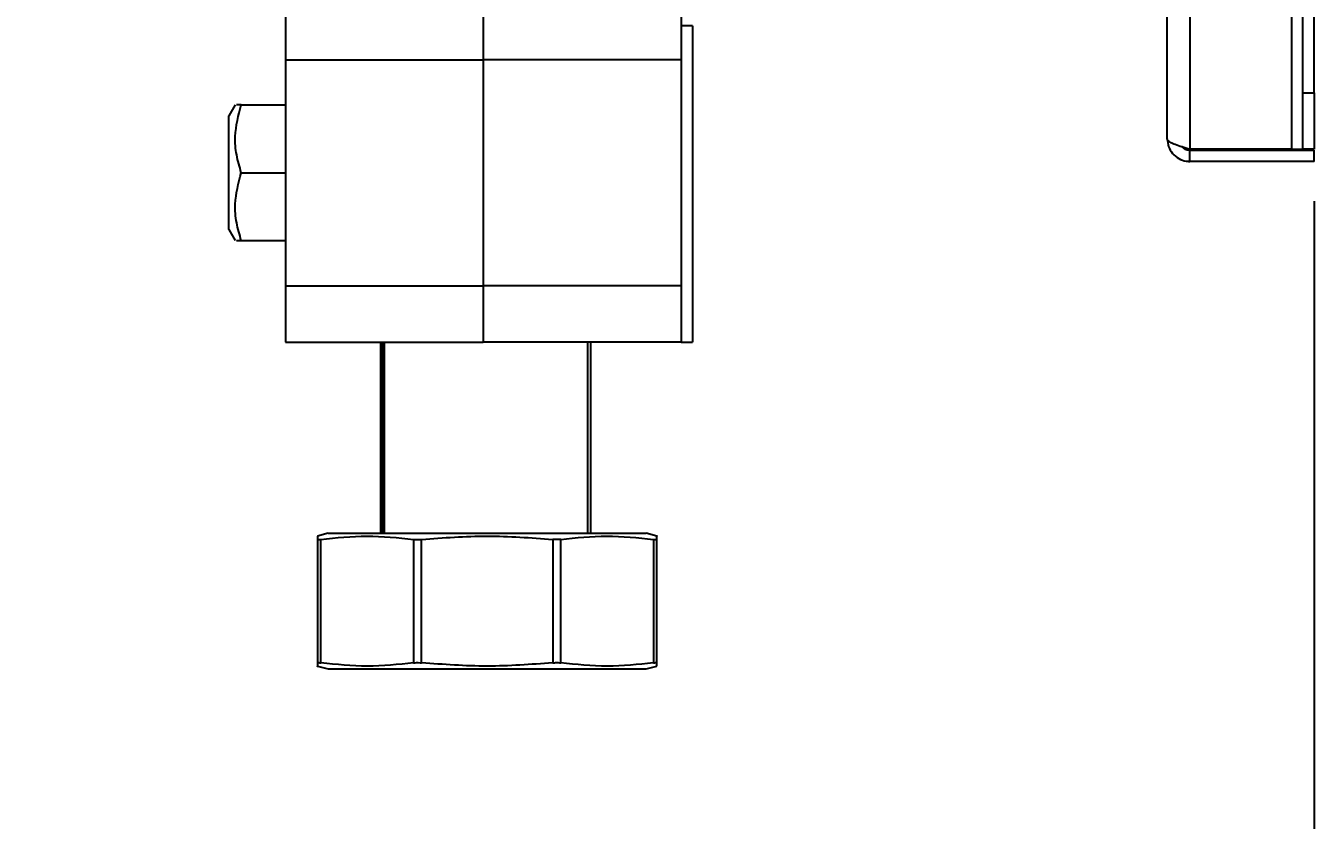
# Model space of a CAD drawing. Extents: x 75 to 2075, y 25 to 1460.
# Drawn here: x 1114.9 to 1277.8, y 510.4 to 610.8 of the extents above; entities that cross this region are included whole.
import ezdxf

# ---------------------------------------------------------------- set-up
doc = ezdxf.new("R2010")
doc.units = 0
doc.header["$LTSCALE"] = 5
doc.linetypes.add('SLD-KATı', pattern=[0])
doc.layers.get('0').update_dxf_attribs({"linetype": 'CONTINUOUS'})
doc.styles.add('SLDTEXTSTYLE3', font='GOTHIC.TTF', dxfattribs={"width": 0.913})
doc.dimstyles.new('SLDDIMSTYLE0', dxfattribs={"dimtxt": 14.875, "dimasz": 16.51, "dimexe": 0, "dimexo": 0.0625, "dimgap": 3.71875, "dimtad": 1, "dimlfac": 0.7, "dimrnd": 1e-09, "dimzin": 12, "dimtxsty": 'SLDTEXTSTYLE3', "dimsah": 1, "dimcen": 0.09, "dimazin": 3, "dimtfac": 1, "dimtofl": 0, "dimtmove": 0, "dimatfit": 3, "dimtolj": 1, "dimtzin": 12})

# ---------------------------------------------------------------- blocks, each defined once
blk = doc.blocks.new('_D_7')
at = {"color": 7, "linetype": 'SLD-KATı'}
for p, q in [((1027.76, 593.86), (1027.76, 453.95)), ((1277.76, 588.63), (1277.76, 453.95)), ((1277.76, 458.95), (1027.76, 458.95))]:
    blk.add_line(p, q, dxfattribs=at)
for points in [[(1027.76, 458.95), (1044.27, 456.41), (1044.27, 461.49)], [(1277.76, 458.95), (1261.25, 461.49), (1261.25, 456.41)]]:
    blk.add_solid(points, dxfattribs=at)
at = {"color": 7, "linetype": 'SLD-KATı', "insert": (1128.71, 477.95), "char_height": 14.875, "attachment_point": 1, "style": 'SLDTEXTSTYLE3'}
blk.add_mtext('175', dxfattribs=at)

msp = doc.modelspace()

# ---------------------------------------------------------------- linework, layer by layer
at = {"color": 7, "linetype": 'SLD-KATı'}
for p, q in [((1262.046, 1263.534), (1262.046, 595.164)), ((1274.903, 1263.534), (1274.903, 595.164)), ((1259.189, 596.492), (1259.189, 1262.206)), ((1276.332, 602.307), (1276.332, 1256.391)), ((1277.76, 602.307), (1277.76, 1256.391)), ((1147.76, 613.635), (1147.76, 606.492)), ((1172.76, 613.635), (1172.76, 606.492)), ((1197.76, 613.635), (1197.76, 610.778)), ((1199.189, 610.778), (1197.76, 610.778)), ((1197.76, 610.778), (1197.76, 570.778)), ((1199.189, 610.778), (1199.189, 570.778)), ((1147.76, 606.492), (1147.76, 577.921)), ((1147.76, 606.492), (1172.76, 606.492)), ((1172.76, 606.492), (1172.76, 577.921)), ((1197.76, 606.492), (1172.76, 606.492)), ((1197.76, 606.492), (1197.76, 577.921)), ((1276.332, 602.307), (1277.76, 602.307)), ((1276.332, 595.164), (1276.332, 602.307)), ((1277.76, 602.307), (1277.76, 595.164)), ((1141.416, 600.778), (1140.617, 599.394)), ((1140.617, 585.018), (1140.617, 599.394)), ((1142.182, 600.778), (1147.76, 600.778)), ((1274.903, 595.164), (1262.046, 595.164)), ((1262.046, 593.635), (1262.046, 595.063)), ((1262.046, 595.063), (1277.76, 595.063)), ((1274.903, 595.164), (1276.332, 595.164)), ((1277.76, 595.164), (1276.332, 595.164)), ((1277.76, 593.635), (1277.76, 595.063)), ((1277.76, 593.635), (1262.046, 593.635)), ((1142.182, 592.206), (1147.76, 592.206)), ((1140.617, 585.018), (1141.416, 583.635)), ((1142.182, 583.635), (1147.76, 583.635)), ((1147.76, 577.921), (1147.76, 570.778)), ((1147.76, 577.921), (1172.76, 577.921)), ((1172.76, 577.921), (1172.76, 570.778)), ((1197.76, 577.921), (1172.76, 577.921)), ((1147.76, 570.778), (1172.76, 570.778)), ((1159.775, 570.778), (1159.775, 546.641)), ((1159.836, 570.778), (1159.836, 546.641)), ((1159.983, 570.778), (1159.983, 546.641)), ((1160.256, 570.778), (1160.256, 546.641)), ((1197.76, 570.778), (1172.76, 570.778)), ((1185.97, 546.641), (1185.97, 570.778)), ((1186.332, 546.641), (1186.332, 570.778)), ((1197.76, 570.778), (1199.189, 570.778)), ((1153.152, 546.641), (1151.819, 546.284)), ((1151.819, 546.282), (1151.819, 545.87)), ((1151.819, 545.87), (1151.819, 530.269)), ((1152.238, 530.269), (1152.238, 545.87)), ((1153.152, 546.641), (1193.344, 546.641)), ((1163.954, 545.87), (1163.954, 530.269)), ((1164.964, 530.269), (1164.964, 545.87)), ((1181.532, 545.87), (1181.532, 530.269)), ((1182.542, 530.269), (1182.542, 545.87)), ((1194.677, 546.284), (1193.344, 546.641)), ((1194.258, 545.87), (1194.258, 530.269)), ((1194.677, 530.269), (1194.677, 545.87)), ((1151.819, 529.855), (1153.152, 529.498)), ((1153.152, 529.498), (1173.248, 529.498)), ((1173.248, 529.498), (1193.344, 529.498)), ((1193.344, 529.498), (1194.677, 529.855)), ((1194.677, 529.857), (1194.677, 530.269))]:
    msp.add_line(p, q, dxfattribs=at)
for points, knots in [([(1142.182, 592.206), (1141.962, 592.95), (1141.519, 594.453), (1141.273, 597.37), (1141.83, 599.458), (1142.182, 600.778)], [0, 0, 0, 0, 0.2648632, 0.5354667, 1, 1, 1, 1]), ([(1142.182, 600.778), (1142.069, 600.778), (1141.611, 600.778), (1141.59, 600.778), (1141.574, 600.778)], [0, 0, 0, 0, 0.2465959, 1, 1, 1, 1]), ([(1262.046, 595.164), (1261.711, 595.264), (1261.041, 595.462), (1260.158, 595.759), (1259.51, 596.057), (1259.221, 596.301), (1259.197, 596.446), (1259.189, 596.492)], [0, 0, 0, 0, 0.22391578, 0.44786791, 0.67182053, 0.89576262, 1, 1, 1, 1]), ([(1259.189, 596.492), (1259.223, 596.157), (1259.292, 595.487), (1259.827, 594.604), (1260.608, 593.956), (1261.402, 593.667), (1261.891, 593.643), (1262.046, 593.635)], [0, 0, 0, 0, 0.2239167, 0.4478669, 0.6718176, 0.8957682, 1, 1, 1, 1]), ([(1261.066, 595.46), (1261.073, 595.452), (1261.188, 595.293), (1261.54, 595.123), (1261.885, 595.082), (1262.046, 595.063)], [0, 0, 0, 0, 0.0296037, 0.5457217, 1, 1, 1, 1]), ([(1142.182, 583.635), (1141.962, 584.378), (1141.519, 585.881), (1141.273, 588.799), (1141.83, 590.887), (1142.182, 592.206)], [0, 0, 0, 0, 0.2648614, 0.5354667, 1, 1, 1, 1]), ([(1141.574, 583.635), (1141.59, 583.635), (1141.611, 583.635), (1142.069, 583.635), (1142.182, 583.635)], [0, 0, 0, 0, 0.7534041, 1, 1, 1, 1]), ([(1151.819, 545.87), (1151.834, 545.858), (1151.864, 545.835), (1152.049, 545.845), (1152.196, 545.864), (1152.238, 545.87)], [0, 0, 0, 0, 0.4171071, 0.8343394, 1, 1, 1, 1]), ([(1152.238, 545.87), (1154.181, 546.076), (1158.086, 546.491), (1161.992, 546.077), (1163.954, 545.87)], [0, 0, 0, 0, 0.4975908, 1, 1, 1, 1]), ([(1163.954, 545.87), (1164.074, 545.858), (1164.316, 545.835), (1164.686, 545.845), (1164.902, 545.864), (1164.964, 545.87)], [0, 0, 0, 0, 0.417101, 0.8343188, 1, 1, 1, 1]), ([(1164.964, 545.87), (1167.725, 546.077), (1173.248, 546.491), (1178.771, 546.077), (1181.532, 545.87)], [0, 0, 0, 0, 0.4999994, 1, 1, 1, 1]), ([(1182.542, 545.87), (1182.422, 545.858), (1182.18, 545.835), (1181.81, 545.845), (1181.594, 545.864), (1181.532, 545.87)], [0, 0, 0, 0, 0.41711764, 0.83431829, 1, 1, 1, 1]), ([(1182.542, 545.87), (1184.486, 546.076), (1188.391, 546.491), (1192.296, 546.077), (1194.258, 545.87)], [0, 0, 0, 0, 0.4975908, 1, 1, 1, 1]), ([(1194.258, 545.87), (1194.358, 545.858), (1194.557, 545.835), (1194.665, 545.845), (1194.674, 545.864), (1194.677, 545.87)], [0, 0, 0, 0, 0.4171247, 0.8343143, 1, 1, 1, 1]), ([(1194.677, 545.87), (1194.677, 546.144), (1194.677, 546.42), (1194.677, 546.282), (1194.677, 546.282)], [0, 0, 0, 0, 0.9953739, 1, 1, 1, 1]), ([(1151.819, 530.269), (1151.834, 530.281), (1151.864, 530.304), (1152.049, 530.293), (1152.196, 530.275), (1152.238, 530.269)], [0, 0, 0, 0, 0.4171071, 0.8343394, 1, 1, 1, 1]), ([(1151.819, 530.269), (1151.819, 529.994), (1151.819, 529.718), (1151.819, 529.856), (1151.819, 529.857)], [0, 0, 0, 0, 0.9953738, 1, 1, 1, 1]), ([(1163.954, 530.269), (1162.01, 530.063), (1158.105, 529.648), (1154.2, 530.061), (1152.238, 530.269)], [0, 0, 0, 0, 0.4975917, 1, 1, 1, 1]), ([(1163.954, 530.269), (1164.074, 530.281), (1164.316, 530.304), (1164.686, 530.293), (1164.902, 530.275), (1164.964, 530.269)], [0, 0, 0, 0, 0.417101, 0.8343188, 1, 1, 1, 1]), ([(1181.532, 530.269), (1178.771, 530.062), (1173.248, 529.648), (1167.725, 530.062), (1164.964, 530.269)], [0, 0, 0, 0, 0.5000006, 1, 1, 1, 1]), ([(1181.532, 530.269), (1181.688, 530.281), (1181.999, 530.304), (1182.338, 530.293), (1182.497, 530.275), (1182.542, 530.269)], [0, 0, 0, 0, 0.4171169, 0.8343387, 1, 1, 1, 1]), ([(1194.258, 530.269), (1192.315, 530.063), (1188.41, 529.648), (1184.505, 530.061), (1182.542, 530.269)], [0, 0, 0, 0, 0.4975917, 1, 1, 1, 1]), ([(1194.258, 530.269), (1194.358, 530.281), (1194.557, 530.304), (1194.665, 530.293), (1194.674, 530.275), (1194.677, 530.269)], [0, 0, 0, 0, 0.4171247, 0.8343143, 1, 1, 1, 1])]:
    msp.add_open_spline(points, degree=3, knots=knots, dxfattribs=at)

# ---------------------------------------------------------------- dimensions: what is measured, and where the dimension line sits
dim = msp.add_linear_dim(base=(1027.76, 458.952), p1=(1277.76, 593.635), p2=(1027.76, 598.86), dimstyle='SLDDIMSTYLE0', dxfattribs=at)
dim.commit()
dim.dimension.update_dxf_attribs({"geometry": '_D_7', "text_midpoint": (1145.196, 458.952), "dimtype": 160})

doc.saveas('drawing.dxf')
